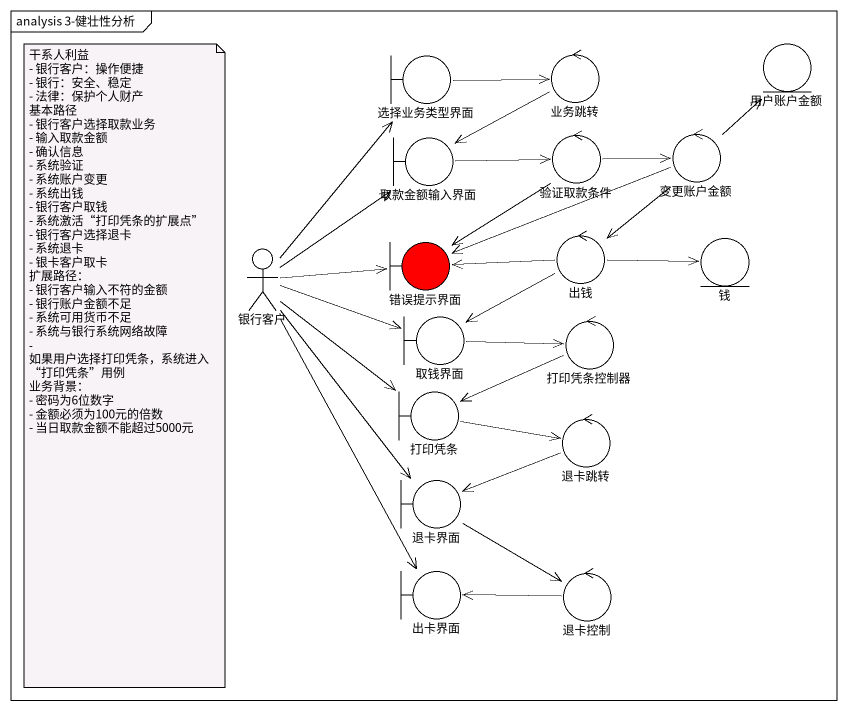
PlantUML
@startuml
mainframe analysis 3-健壮性分析
boundary 选择业务类型界面
control 业务跳转
entity 用户账户金额
boundary 取款金额输入界面
control 验证取款条件
control 变更账户金额
actor 银行客户
boundary 错误提示界面 #FF0000
control 出钱
entity 钱
boundary 取钱界面
control 打印凭条控制器
boundary 打印凭条
control 退卡跳转
boundary 退卡界面
boundary 出卡界面
control 退卡控制
选择业务类型界面 -right-> 业务跳转
业务跳转 -left-> 取款金额输入界面
取款金额输入界面 -right-> 验证取款条件
验证取款条件 -right-> 变更账户金额
验证取款条件 --> 错误提示界面
变更账户金额 -up-> 用户账户金额
变更账户金额 -left-> 错误提示界面
变更账户金额 --> 出钱
银行客户 -up-> 选择业务类型界面
银行客户 -up-> 取款金额输入界面
银行客户 -right-> 错误提示界面
银行客户 -right-> 取钱界面
银行客户 --> 打印凭条
银行客户 --> 退卡界面
银行客户 --> 出卡界面
出钱 -left-> 错误提示界面
出钱 -right-> 钱
出钱 -left-> 取钱界面
取钱界面 -right-> 打印凭条控制器
打印凭条控制器 -left-> 打印凭条
打印凭条 -right-> 退卡跳转
退卡跳转 -left-> 退卡界面
退卡界面 --> 退卡控制
退卡控制 -left-> 出卡界面
note as N1
  干系人利益
  - 银行客户：操作便捷
  - 银行：安全、稳定
  - 法律：保护个人财产
  基本路径
  - 银行客户选择取款业务
  - 输入取款金额
  - 确认信息
  - 系统验证
  - 系统账户变更
  - 系统出钱
  - 银行客户取钱
  - 系统激活“打印凭条的扩展点”
  - 银行客户选择退卡
  - 系统退卡
  - 银卡客户取卡
  扩展路径：
  - 银行客户输入不符的金额
  - 银行账户金额不足
  - 系统可用货币不足
  - 系统与银行系统网络故障
  - 如果用户选择打印凭条，系统进入“打印凭条”用例
  业务背景：
  - 密码为6位数字
  - 金额必须为100元的倍数
  - 当日取款金额不能超过5000元
end note
@enduml
